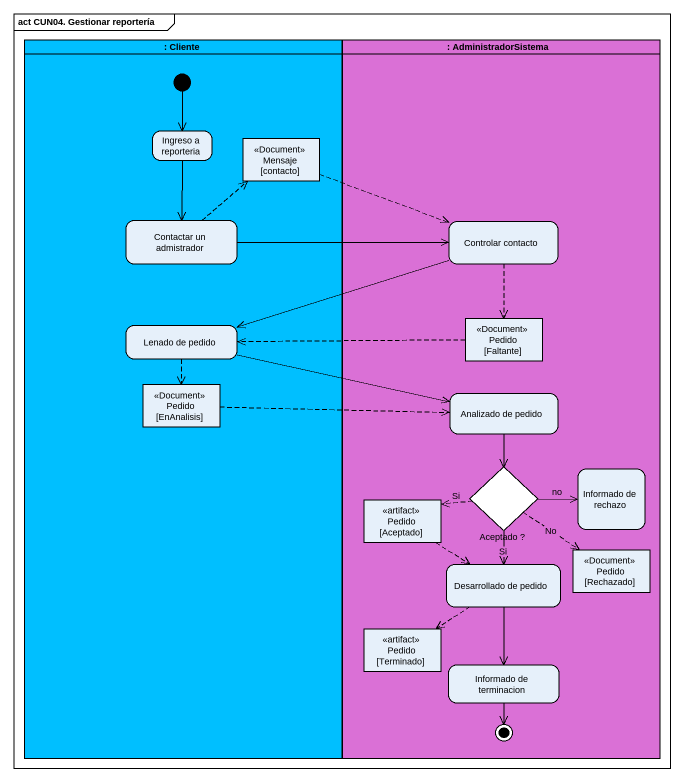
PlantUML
@startuml
mainframe act CUN04. Gestionar reportería
hide empty description
state ": Cliente" as Cliente <<partition>> #00BFFF {
  state "Ingreso a reporteria" as Ingreso_a_reporteria
  state "Mensaje [contacto]" as Mensaje_contacto <<Document>>
  state "Contactar un admistrador" as Contactar_un_admistrador
  state "Lenado de pedido" as Lenado_de_pedido
  state "Pedido [EnAnalisis]" as Pedido_EnAnalisis <<Document>>
  [*] --> Ingreso_a_reporteria
}
state ": AdministradorSistema" as AdministradorSistema <<partition>> #DA70D6 {
  state "Controlar contacto" as Controlar_contacto
  state "Pedido [Faltante]" as Pedido_Faltante <<Document>>
  state "Analizado de pedido" as Analizado_de_pedido
  state "Aceptado ?" as Aceptado <<choice>>
  state "Informado de rechazo" as Informado_de_rechazo
  state "Pedido [Aceptado]" as Pedido_Aceptado <<artifact>>
  state "Desarrollado de pedido" as Desarrollado_de_pedido
  state "Pedido [Rechazado]" as Pedido_Rechazado <<Document>>
  state "Pedido [Terminado]" as Pedido_Terminado <<artifact>>
  state "Informado de terminacion" as Informado_de_terminacion
  Informado_de_terminacion --> [*]
}
Ingreso_a_reporteria --> Contactar_un_admistrador
Mensaje_contacto -right[dashed]-> Controlar_contacto
Contactar_un_admistrador -up[dashed]-> Mensaje_contacto
Contactar_un_admistrador -right-> Controlar_contacto
Controlar_contacto -left-> Lenado_de_pedido
Controlar_contacto -[dashed]-> Pedido_Faltante
Lenado_de_pedido -[dashed]-> Pedido_EnAnalisis
Lenado_de_pedido -right-> Analizado_de_pedido
Pedido_Faltante -left[dashed]-> Lenado_de_pedido
Pedido_EnAnalisis -right[dashed]-> Analizado_de_pedido
Analizado_de_pedido --> Aceptado
Aceptado -right-> Informado_de_rechazo : no
Aceptado -left[dashed]-> Pedido_Aceptado : Si
Aceptado --> Desarrollado_de_pedido : Si
Aceptado -[dashed]-> Pedido_Rechazado : No
Pedido_Aceptado -[dashed]-> Desarrollado_de_pedido
Desarrollado_de_pedido -[dashed]-> Pedido_Terminado
Desarrollado_de_pedido --> Informado_de_terminacion
@enduml
